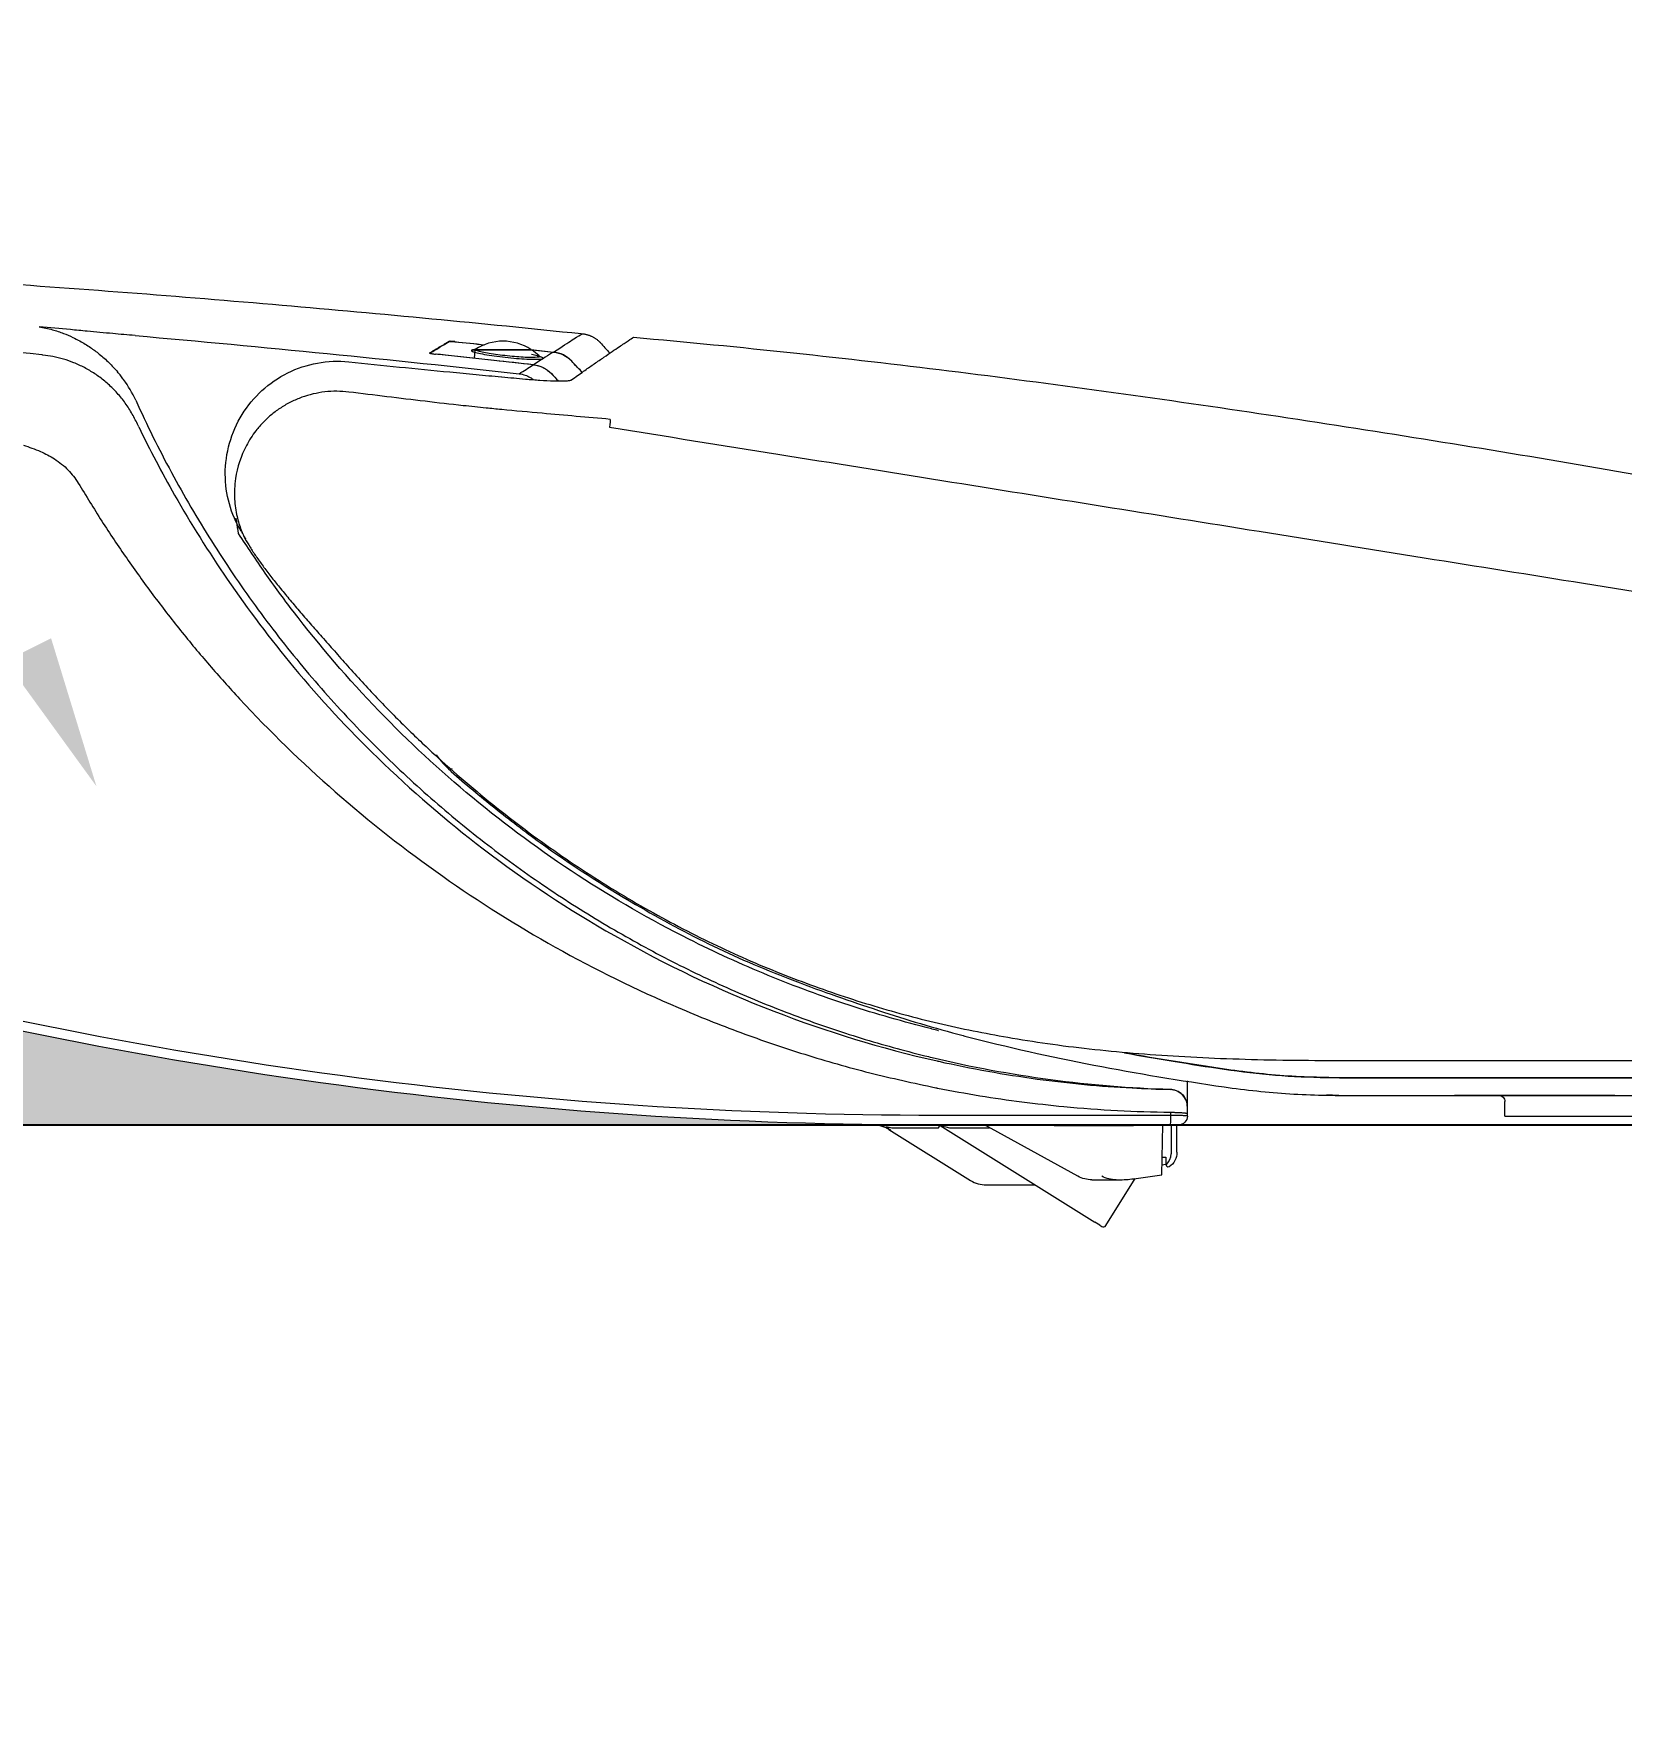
# Model space of a CAD drawing. Extents: x -2111 to 4214, y -25 to 2527.
# Drawn here: x -1679.7 to -1409.4, y 624.8 to 912.3 of the extents above; entities that cross this region are included whole.
import ezdxf

# ---------------------------------------------------------------- set-up
doc = ezdxf.new("R2010")
doc.units = 0
doc.header["$LTSCALE"] = 20
doc.header["$MEASUREMENT"] = 0
doc.linetypes.add('CENTER', pattern=[2, 1.25, -0.25, 0.25, -0.25])
doc.layers.get('0').update_dxf_attribs({"linetype": 'CONTINUOUS'})
doc.layers.get('DEFPOINTS').update_dxf_attribs({"linetype": 'CONTINUOUS'})
for name, color, linetype in [('1', 7, 'CONTINUOUS'), ('3', 3, 'CONTINUOUS'), ('CENTER', 2, 'CENTER')]:
    doc.layers.add(name, color=color, linetype=linetype)
doc.styles.get("Standard").update_dxf_attribs({"font": 'NanumGothic.ttf'})
doc.dimstyles.get("Standard").update_dxf_attribs({"dimtxt": 2.7, "dimasz": 2.5, "dimexe": 1.5, "dimexo": 1.5, "dimgap": 1.5, "dimtad": 1, "dimdec": 0, "dimlfac": 10, "dimzin": 0, "dimdsep": 46, "dimtxsty": 'Standard', "dimcen": 0, "dimclrt": 2, "dimadec": 0, "dimazin": 0, "dimtfac": 1, "dimtdec": 0, "dimtmove": 0, "dimatfit": 3, "dimfxl": 0, "dimtolj": 1, "dimtzin": 0, "dimarcsym": 0})

# ---------------------------------------------------------------- blocks, each defined once
blk = doc.blocks.new('*D64')
at = {"color": 3, "lineweight": -2, "ltscale": 10}
for p, q in [((-1823.43, 783.22), (-1823.43, 217.18)), ((-1538.43, 371.5), (-1538.43, 217.18)), ((-1797.43, 223.68), (-1564.43, 223.68))]:
    blk.add_line(p, q, dxfattribs=at)
at = {"color": 3, "ltscale": 10}
for points in [[(-1797.43, 228.02), (-1797.43, 219.35), (-1823.43, 223.68)], [(-1564.43, 228.02), (-1564.43, 219.35), (-1538.43, 223.68)]]:
    blk.add_solid(points, dxfattribs=at)
at = {"layer": 'DEFPOINTS', "color": 0, "ltscale": 10}
for p in [(-1823.43, 785.17), (-1538.43, 373.45), (-1538.43, 223.68)]:
    blk.add_point(p, dxfattribs=at)
at = {"color": 2, "ltscale": 10, "insert": (-1680.93, 250.84), "char_height": 26, "attachment_point": 5}
blk.add_mtext('\\A1;285', dxfattribs=at)
blk = doc.blocks.new('*D68')
at = {"color": 3, "lineweight": -2}
for p, q in [((-1075.3, 737.34), (-1075.3, 66.23)), ((-1843.43, 342.71), (-1843.43, 66.23)), ((-1101.3, 72.73), (-1817.43, 72.73))]:
    blk.add_line(p, q, dxfattribs=at)
at = {"color": 3}
for points in [[(-1817.43, 77.07), (-1817.43, 68.4), (-1843.43, 72.73)], [(-1101.3, 77.07), (-1101.3, 68.4), (-1075.3, 72.73)]]:
    blk.add_solid(points, dxfattribs=at)
at = {"layer": 'DEFPOINTS', "color": 0}
for p in [(-1075.3, 739.29), (-1843.43, 344.66), (-1843.43, 72.73)]:
    blk.add_point(p, dxfattribs=at)
at = {"color": 2, "insert": (-1459.37, 99.89), "char_height": 26, "attachment_point": 5}
blk.add_mtext('\\A1;767', dxfattribs=at)

msp = doc.modelspace()

# ---------------------------------------------------------------- hatches: boundary and pattern name
h = msp.add_hatch(color=9)
h.dxf.hatch_style = 1
edge = h.paths.add_edge_path()
edge.add_spline(control_points=[(-1727.81, 753.7), (-1731.56, 754.72), (-1735.27, 755.77), (-1742.61, 757.89), (-1746.26, 758.98), (-1753.28, 761.12), (-1756.67, 762.19), (-1763.26, 764.3), (-1766.46, 765.35), (-1772.48, 767.36), (-1775.3, 768.33), (-1780.57, 770.16), (-1783.04, 771.04), (-1789.76, 773.46), (-1793.28, 774.77), (-1795.82, 775.72)], knot_values=[0, 0, 0, 0, 0.125, 0.125, 0.25, 0.25, 0.375, 0.375, 0.5, 0.5, 0.625, 0.625, 0.75, 0.75, 1, 1, 1, 1], degree=3, periodic=0)
edge.add_spline(control_points=[(-1795.81, 775.72), (-1804.33, 778.92), (-1810.94, 781.57), (-1817.62, 784.3), (-1819.32, 785), (-1821.31, 785.83), (-1821.85, 786.06), (-1822.06, 786.14)], knot_values=[0.057848, 0.057848, 0.057848, 0.057848, 0.557848, 0.557848, 0.807848, 0.807848, 1, 1, 1, 1], degree=3, periodic=0)
edge.add_spline(control_points=[(-1822.06, 786.14), (-1822.27, 786.23), (-1822.54, 786.24), (-1822.85, 786.13), (-1822.93, 786.09), (-1823.1, 785.97), (-1823.18, 785.89), (-1823.31, 785.71), (-1823.36, 785.61), (-1823.42, 785.39), (-1823.44, 785.28), (-1823.43, 785.17)], knot_values=[0, 0, 0, 0, 0.353105, 0.353105, 0.489943, 0.489943, 0.658124, 0.658124, 0.826306, 0.826306, 0.994487, 0.994487, 0.994487, 0.994487], degree=3, periodic=0)
edge.add_spline(control_points=[(-1823.43, 785.17), (-1823.11, 778.97)], knot_values=[0, 0, 1, 1], degree=1, periodic=0)
edge.add_spline(control_points=[(-1823.11, 778.97), (-1823.1, 778.85), (-1823.07, 778.74), (-1822.99, 778.53), (-1822.93, 778.44), (-1822.85, 778.35), (-1822.85, 778.35), (-1822.85, 778.35)], knot_values=[0, 0, 0, 0, 0.492202, 0.492202, 0.984404, 0.984404, 1, 1, 1, 1], degree=3, periodic=0)
edge.add_spline(control_points=[(-1822.96, 778.96), (-1822.89, 778.86), (-1822.75, 777.78), (-1822.42, 774.15), (-1822.23, 771.53), (-1821.96, 766.28), (-1821.87, 763.67), (-1821.83, 760.09), (-1821.86, 759.07), (-1821.91, 758.97)], knot_values=[0, 0, 0, 0, 0.244994, 0.244994, 0.502645, 0.502645, 0.760296, 0.760296, 1, 1, 1, 1], degree=3, periodic=0)
edge.add_spline(control_points=[(-1822.06, 758.97), (-1822.06, 759.06), (-1822.05, 759.15), (-1822.01, 759.35), (-1821.97, 759.45), (-1821.9, 759.57), (-1821.89, 759.58), (-1821.87, 759.6)], knot_values=[0, 0, 0, 0, 0.408788, 0.408788, 0.914361, 0.914361, 1, 1, 1, 1], degree=3, periodic=0)
edge.add_spline(control_points=[(-1822.96, 778.96), (-1822.89, 778.86), (-1822.75, 777.78), (-1822.42, 774.15), (-1822.23, 771.53), (-1821.96, 766.28), (-1821.87, 763.67), (-1821.83, 760.09), (-1821.86, 759.07), (-1821.91, 758.97)], knot_values=[0, 0, 0, 0, 0.244994, 0.244994, 0.502645, 0.502645, 0.760296, 0.760296, 1, 1, 1, 1], degree=3, periodic=0)
edge.add_line((-1821.91, 758.97), (-1822.05, 758.91))
edge.add_line((-1822.05, 758.91), (-1822.01, 758.02))
edge.add_spline(control_points=[(-1822.01, 758.02), (-1820.36, 726.62)], knot_values=[0, 0, 1, 1], degree=1, periodic=0)
edge.add_spline(control_points=[(-1820.36, 726.62), (-1820.36, 726.62), (-1819.5, 726.62), (-1817.5, 726.62), (-1817.21, 726.62), (-1816.89, 726.62)], knot_values=[0, 0, 0, 0, 0.125, 0.125, 0.144496, 0.144496, 0.144496, 0.144496], degree=3, periodic=0)
edge.add_spline(control_points=[(-1816.89, 726.62), (-1815.21, 726.62), (-1812.92, 726.62), (-1806.66, 726.62), (-1802.43, 726.62), (-1796.22, 726.62), (-1794.99, 726.62), (-1792.09, 726.62), (-1790.31, 726.62), (-1786.14, 726.62), (-1783.78, 726.62), (-1778.52, 726.62), (-1775.61, 726.62), (-1769.4, 726.62), (-1766.08, 726.62), (-1759.01, 726.62), (-1755.26, 726.62), (-1747.61, 726.62), (-1743.68, 726.62), (-1735.57, 726.62), (-1731.44, 726.62), (-1723.24, 726.62), (-1719.14, 726.62), (-1710.95, 726.62), (-1706.85, 726.62), (-1694.55, 726.62), (-1686.35, 726.62), (-1669.95, 726.62), (-1661.75, 726.62), (-1645.35, 726.62), (-1637.16, 726.62), (-1612.56, 726.62), (-1596.17, 726.62), (-1579.77, 726.62)], knot_values=[0.144496, 0.144496, 0.144496, 0.144496, 0.25, 0.25, 0.375, 0.375, 0.40625, 0.40625, 0.4375, 0.4375, 0.46875, 0.46875, 0.5, 0.5, 0.53125, 0.53125, 0.5625, 0.5625, 0.59375, 0.59375, 0.625, 0.625, 0.65625, 0.65625, 0.6875, 0.6875, 0.75, 0.75, 0.8125, 0.8125, 0.875, 0.875, 1, 1, 1, 1], degree=3, periodic=0)
edge.add_spline(control_points=[(-1579.77, 726.62), (-1579.72, 726.62), (-1579.66, 726.62), (-1579.56, 726.62), (-1579.51, 726.62), (-1579.42, 726.62), (-1579.38, 726.62), (-1579.33, 726.62), (-1579.31, 726.62), (-1579.29, 726.62), (-1579.29, 726.62), (-1579.29, 726.62)], knot_values=[0, 0, 0, 0, 0.218699, 0.218699, 0.437389, 0.437389, 0.656221, 0.656221, 0.875345, 0.875345, 1, 1, 1, 1], degree=3, periodic=0)
edge.add_spline(control_points=[(-1579.29, 726.62), (-1576.49, 726.62), (-1573.69, 726.62), (-1570.89, 726.62)], knot_values=[0, 0, 0, 0, 0.29694, 0.29694, 0.29694, 0.29694], degree=3, periodic=0)
edge.add_line((-1570.89, 726.62), (-1570.89, 727.94))
edge.add_spline(control_points=[(-1570.89, 727.94), (-1589.93, 729.06), (-1608.87, 730.89), (-1661.38, 737.94), (-1694.75, 744.68), (-1727.81, 753.7)], knot_values=[0, 0, 0, 0, 0.279955, 0.279955, 0.779955, 0.779955, 0.779955, 0.779955], degree=3, periodic=0)
h = msp.add_hatch(color=9)
h.dxf.hatch_style = 1
edge = h.paths.add_edge_path()
edge.add_spline(control_points=[(-1525.84, 726.62), (-1540.91, 726.62), (-1555.93, 727.06), (-1570.89, 727.94)], knot_values=[0.779955, 0.779955, 0.779955, 0.779955, 1, 1, 1, 1], degree=3, periodic=0)
edge.add_line((-1570.89, 727.94), (-1570.89, 726.62))
edge.add_spline(control_points=[(-1570.89, 726.62), (-1564.27, 726.62), (-1557.65, 726.62), (-1551.03, 726.62)], knot_values=[0.29694, 0.29694, 0.29694, 0.29694, 1, 1, 1, 1], degree=3, periodic=0)
edge.add_line((-1551.03, 726.62), (-1525.84, 726.62))

# ---------------------------------------------------------------- linework, layer by layer
at = {"color": 7}
msp.add_line((-1816.89, 726.62), (-1085.89, 726.62), dxfattribs=at)
at = {"layer": '1', "color": 7, "linetype": 'Continuous', "lineweight": 18}
for p, q in [((-1604.62, 857.09), (-1604.53, 858.61)), ((-1604.53, 858.61), (-1595.03, 858.61)), ((-1604.51, 858.54), (-1594.93, 858.54)), ((-1595.03, 858.61), (-1595.03, 858.54)), ((-1595.94, 853.57), (-1595.94, 853.57)), ((-1429.25, 728.12), (-1429.25, 730.62)), ((-1417.25, 731.62), (-1424, 731.62)), ((-1410.5, 731.62), (-1417.25, 731.62)), ((-1429.25, 728.12), (-1405.66, 728.12)), ((-1525.82, 726.62), (-1551.03, 726.62)), ((-1534.11, 725.86), (-1520.18, 717.15)), ((-1525.39, 726.54), (-1499.04, 710.08)), ((-1501.92, 717.89), (-1517.84, 726.62)), ((-1505.98, 726.52), (-1505.98, 726.62)), ((-1505.98, 726.52), (-1505.78, 726.52)), ((-1505.78, 726.52), (-1502.91, 726.52)), ((-1502.91, 726.52), (-1502.37, 726.52)), ((-1502.37, 726.52), (-1500.75, 726.52)), ((-1500.75, 726.52), (-1500.48, 726.52)), ((-1500.48, 726.52), (-1500.48, 726.62)), ((-1500.48, 726.52), (-1500.28, 726.52)), ((-1500.28, 726.52), (-1494.67, 726.52)), ((-1494.67, 726.52), (-1494.48, 726.52)), ((-1494.48, 726.52), (-1494.25, 726.52)), ((-1494.25, 726.52), (-1492.65, 726.52)), ((-1492.65, 726.52), (-1492.48, 726.52)), ((-1492.48, 726.52), (-1492.48, 726.62)), ((-1487.63, 718.13), (-1487.48, 726.62)), ((-1486.06, 726.62), (-1486.06, 721.68)), ((-1485.06, 721.96), (-1485.06, 726.62)), ((-1487.71, 719.82), (-1486.96, 719.93)), ((-1487.6, 719.84), (-1486.96, 719.93)), ((-1487.58, 721.12), (-1486.96, 721.12)), ((-1487.58, 721.12), (-1486.96, 721.12)), ((-1486.96, 721.12), (-1486.96, 719.93)), ((-1486.96, 721.12), (-1486.96, 719.93)), ((-1517.53, 716.4), (-1509.3, 716.4)), ((-1501.92, 717.89), (-1501.92, 717.89)), ((-1499.53, 717.28), (-1495.43, 717.28)), ((-1497.17, 709.49), (-1492.17, 717.49)), ((-1495.43, 717.28), (-1495.03, 717.28)), ((-1492.4, 717.46), (-1487.63, 718.13)), ((-1487.63, 718.13), (-1487.63, 718.13)), ((-1498.2, 709.55), (-1499.04, 710.08)), ((-1498.2, 709.55), (-1497.85, 709.33))]:
    msp.add_line(p, q, dxfattribs=at)
at = {"layer": '1', "color": 7, "linetype": 'Continuous', "lineweight": 13}
for p, q in [((-1533.61, 726.13), (-1525.66, 726.13)), ((-1523.8, 726.13), (-1516.94, 726.13)), ((-1501.92, 717.89), (-1517.84, 726.62)), ((-1505.78, 726.52), (-1505.78, 726.62)), ((-1502.91, 726.52), (-1502.91, 726.62)), ((-1502.37, 726.52), (-1502.37, 726.62)), ((-1500.75, 726.52), (-1500.75, 726.62)), ((-1500.28, 726.62), (-1500.28, 726.52)), ((-1494.67, 726.62), (-1494.67, 726.52)), ((-1494.48, 726.62), (-1494.48, 726.52)), ((-1494.25, 726.52), (-1494.25, 726.62)), ((-1492.65, 726.52), (-1492.65, 726.62))]:
    msp.add_line(p, q, dxfattribs=at)
at = {"layer": '1', "color": 7, "linetype": 'Continuous', "lineweight": 18}
for centre, radius, start, end in [((-1599.78, 851.25), 8.76, 57.1556, 122.8444), ((-1599.78, 851.25), 8.76, 45.5626, 56.3411), ((-1525.66, 726.12), 0.5, 58, 90), ((-1488.56, 721.68), 2.5, 315.5847, 0), ((-1517.53, 721.4), 5, 238, 270), ((-1495.03, 736.18), 18.9, 270, 278), ((-1497.59, 709.76), 0.5, 238, 328)]:
    msp.add_arc(centre, radius, start, end, dxfattribs=at)
at = {"layer": '1', "color": 7, "linetype": 'Continuous', "lineweight": 18, "extrusion": (-1.12482e-32, 6.12323e-17, -1)}
for centre, radius, start, end in [((1488.06, 721.96), 3, 180, 236.251), ((1486.56, 719.72), 0.3, 236.251, 44.4153), ((1509.3, 715.9), 0.5, 90, 122)]:
    msp.add_arc(centre, radius, start, end, dxfattribs=at)
at = {"layer": '1', "color": 7, "linetype": 'Continuous', "lineweight": 13, "extrusion": (0, 0, -1)}
for centre, major_axis, ratio, start_param, end_param in [((-1605.06, 859.45), (-0.833, 0.553), 0.995374, 3.676541, 4.234039), ((-1581.69, 845.23), (0.14, 1.49), 0.026317, 0.146715, 1.481149), ((-1525.66, 726.12), (0.265, 0.424), 0.009249, 4.72719, 6.283185), ((-1523.77, 726.12), (-1.62, 0.42), 0.000823, 6.280552, 7.836548)]:
    msp.add_ellipse(centre, major_axis=major_axis, ratio=ratio, start_param=start_param, end_param=end_param, dxfattribs=at)
at = {"layer": '1', "color": 7, "linetype": 'Continuous', "lineweight": 18, "extrusion": (0, 0, -1)}
for centre, major_axis, ratio, start_param, end_param in [((-1430.25, 730.62), (0, 1), 1, 0.001302, 1.599511), ((-1499.54, 722.28), (-0.84, 4.93), 0.995851, 3.309093, 3.809452), ((-1495.42, 722.28), (0.84, 4.93), 0.995832, 2.97432, 3.474679)]:
    msp.add_ellipse(centre, major_axis=major_axis, ratio=ratio, start_param=start_param, end_param=end_param, dxfattribs=at)
at = {"layer": '1', "color": 7, "linetype": 'Continuous', "lineweight": 18}
for points, knots in [([(-1794.39, 875.35), (-1777.2, 874.82), (-1742.42, 873.43), (-1690.07, 870.37), (-1637.94, 866.36), (-1603.44, 863.07), (-1586.5, 861.3)], [0, 0, 0, 0, 0.247504, 0.501096, 0.754822, 1, 1, 1, 1]), ([(-1662.41, 860.97), (-1663.68, 861.08), (-1666.39, 861.32), (-1670.07, 861.66), (-1674.24, 862.06), (-1676.96, 862.31), (-1678.72, 862.48)], [0, 0, 0, 0, 0.233744, 0.499983, 0.675741, 1, 1, 1, 1]), ([(-1678.72, 862.48), (-1677.98, 862.33), (-1676.59, 862.05), (-1674.69, 861.4), (-1673.13, 860.74), (-1671.62, 859.96), (-1670.1, 859.03), (-1668.44, 857.8), (-1666.88, 856.44), (-1665.89, 855.33), (-1665.41, 854.81)], [0, 0, 0, 0, 0.160312, 0.297774, 0.411222, 0.499928, 0.634149, 0.750006, 0.880954, 1, 1, 1, 1]), ([(-1612.28, 858.02), (-1612.17, 858.08), (-1611.98, 858.19), (-1611.71, 858.35), (-1611.4, 858.54), (-1611.09, 858.72), (-1610.79, 858.9), (-1610.5, 859.08), (-1610.21, 859.25), (-1609.93, 859.41), (-1609.65, 859.58), (-1609.39, 859.73), (-1609.15, 859.88), (-1609.04, 859.95), (-1609, 859.97)], [0, 0, 0, 0, 0.090921, 0.157453, 0.224045, 0.35717, 0.423716, 0.490294, 0.623505, 0.690095, 0.756716, 0.889927, 0.956463, 1, 1, 1, 1]), ([(-1612.16, 858.02), (-1611.56, 858.38), (-1610.99, 858.71), (-1609.96, 859.33), (-1609.49, 859.61), (-1609, 859.9), (-1608.96, 859.93), (-1608.91, 859.95)], [0, 0, 0, 0, 0.496224, 0.496224, 0.951011, 0.951011, 1, 1, 1, 1]), ([(-1608.01, 859.94), (-1608.12, 859.95), (-1608.23, 859.96), (-1608.44, 859.97), (-1608.54, 859.98), (-1608.72, 859.99), (-1608.79, 859.99), (-1608.91, 859.99), (-1608.96, 859.98), (-1608.99, 859.98), (-1609, 859.97), (-1609, 859.97)], [0, 0, 0, 0, 0.230509, 0.230509, 0.461106, 0.461106, 0.690459, 0.690459, 0.918817, 0.918817, 1, 1, 1, 1]), ([(-1608.91, 859.95), (-1608.9, 859.96), (-1608.87, 859.97), (-1608.77, 859.97), (-1608.71, 859.97), (-1608.55, 859.97), (-1608.46, 859.96), (-1608.26, 859.95), (-1608.15, 859.94), (-1608, 859.93), (-1607.96, 859.92), (-1607.92, 859.92)], [0, 0, 0, 0, 0.228759, 0.228759, 0.457557, 0.457557, 0.685877, 0.685877, 0.914683, 0.914683, 1, 1, 1, 1]), ([(-1584.4, 856.06), (-1584.35, 856.09), (-1583.72, 856.53), (-1582.59, 857.3), (-1581.18, 858.27), (-1579.71, 859.26), (-1578.42, 860.13), (-1577.79, 860.56), (-1577.59, 860.68)], [0, 0, 0, 0, 0.0135968, 0.1678855, 0.3209169, 0.4726916, 0.7307139, 0.9711991, 0.9711991, 0.9711991, 0.9711991]), ([(-1577.59, 860.68), (-1568.5, 859.88), (-1541.74, 857.28), (-1497.43, 851.73), (-1444.71, 843.81), (-1392.1, 834.88), (-1327.88, 822.99), (-1252.22, 807.42), (-1166.47, 787.88), (-1109.84, 774.34), (-1081.6, 767.43)], [0.0001769, 0.0001769, 0.0001769, 0.0001769, 0.0544635, 0.1599748, 0.2656167, 0.3713739, 0.4772296, 0.6538318, 0.8305959, 1, 1, 1, 1]), ([(-1662.25, 846.39), (-1662.59, 847.04), (-1663.26, 848.34), (-1664.54, 850.14), (-1665.97, 851.78), (-1667.55, 853.24), (-1669.24, 854.49), (-1671, 855.53), (-1672.79, 856.36), (-1674.59, 856.98), (-1676.36, 857.43), (-1677.54, 857.58), (-1678.11, 857.66)], [0, 0, 0, 0, 0.108598, 0.216932, 0.324298, 0.430014, 0.53345, 0.634046, 0.731327, 0.824917, 0.914536, 1, 1, 1, 1]), ([(-1612.29, 858.01), (-1612.29, 858), (-1612.28, 858), (-1612.25, 857.98), (-1612.2, 857.96), (-1612.09, 857.93), (-1612.01, 857.91), (-1611.84, 857.88), (-1611.74, 857.87), (-1611.52, 857.83), (-1611.41, 857.82), (-1611.29, 857.81)], [0, 0, 0, 0, 0.128245, 0.128245, 0.34264, 0.34264, 0.558545, 0.558545, 0.775736, 0.775736, 1, 1, 1, 1]), ([(-1594.61, 856), (-1596.84, 856.24), (-1599.06, 856.49), (-1604.05, 857.03), (-1606.81, 857.33), (-1610.14, 857.69), (-1610.71, 857.75), (-1611.29, 857.81)], [0, 0, 0, 0, 0.400307, 0.400307, 0.896655, 0.896655, 1, 1, 1, 1]), ([(-1593.64, 857.49), (-1593.63, 857.48), (-1593.58, 857.42), (-1593.51, 857.38), (-1593.48, 857.36), (-1593.47, 857.35), (-1593.47, 857.35)], [0, 0, 0, 0, 0.057417, 0.446369, 0.906962, 1, 1, 1, 1]), ([(-1591.19, 858.16), (-1590.89, 858.13), (-1590.6, 858.07), (-1590.01, 857.9), (-1589.72, 857.78), (-1589.04, 857.44), (-1588.67, 857.18), (-1588.25, 856.79), (-1588.16, 856.7), (-1588.08, 856.62)], [0, 0, 0, 0, 0.251365, 0.251365, 0.518076, 0.518076, 0.896171, 0.896171, 1, 1, 1, 1]), ([(-1644.33, 827.6), (-1646.12, 830.57), (-1647.05, 833.97), (-1647.07, 840.93), (-1646.05, 844.52), (-1642.33, 850.54), (-1639.63, 853.02), (-1633.21, 856.21), (-1629.61, 856.87), (-1626.04, 856.5)], [0, 0, 0, 0, 0.242755, 0.242755, 0.49517, 0.49517, 0.747585, 0.747585, 1, 1, 1, 1]), ([(-1608.81, 854.77), (-1607.33, 854.63), (-1605.85, 854.48), (-1602.93, 854.21), (-1601.48, 854.08), (-1600.04, 853.94)], [0, 0, 0, 0, 0.506761, 0.506761, 1, 1, 1, 1]), ([(-1594.61, 856), (-1594.46, 855.98), (-1594.31, 855.96), (-1593.74, 855.84), (-1593.33, 855.7), (-1592.68, 855.38), (-1592.42, 855.22), (-1591.96, 854.88), (-1591.75, 854.7), (-1591.56, 854.5)], [0, 0, 0, 0, 0.132863, 0.132863, 0.503984, 0.503984, 0.761539, 0.761539, 1, 1, 1, 1]), ([(-1595.94, 853.57), (-1595.52, 853.54), (-1594.7, 853.46), (-1593.07, 853.35), (-1591.49, 853.27), (-1590.08, 853.24), (-1589.16, 853.26), (-1588.58, 853.31), (-1588.26, 853.37), (-1588.18, 853.41), (-1588.14, 853.43)], [0, 0, 0, 0, 0.128324, 0.250686, 0.499648, 0.625886, 0.751733, 0.875513, 0.938341, 1, 1, 1, 1]), ([(-1662.31, 849.96), (-1661.35, 847.88), (-1659.42, 843.74), (-1656.27, 837.68), (-1652.95, 831.77), (-1649.45, 826.01), (-1645.8, 820.41), (-1641.98, 814.97), (-1638.01, 809.7), (-1633.9, 804.59), (-1629.65, 799.66), (-1625.28, 794.9), (-1620.79, 790.32), (-1616.19, 785.92), (-1611.49, 781.7), (-1606.69, 777.66), (-1601.8, 773.8), (-1596.82, 770.12), (-1591.78, 766.63), (-1586.67, 763.31), (-1581.5, 760.17), (-1576.28, 757.21), (-1571.01, 754.42), (-1565.71, 751.81), (-1560.37, 749.38), (-1555, 747.12), (-1549.62, 745.03), (-1544.22, 743.11), (-1538.82, 741.37), (-1533.41, 739.78), (-1529.78, 738.85), (-1527.97, 738.39)], [0, 0, 0, 0, 0.038027, 0.075806, 0.113335, 0.150612, 0.187635, 0.224403, 0.260916, 0.297174, 0.333176, 0.368923, 0.404413, 0.439648, 0.474628, 0.509354, 0.543826, 0.578048, 0.612018, 0.645737, 0.679205, 0.712421, 0.745385, 0.778097, 0.810556, 0.842761, 0.874714, 0.906413, 0.93786, 0.969055, 1, 1, 1, 1]), ([(-1681.43, 842.32), (-1680.45, 841.99), (-1678.61, 841.36), (-1676.02, 839.98), (-1673.73, 838.23), (-1672.62, 836.64), (-1672.08, 835.87)], [0, 0, 0, 0, 0.267077, 0.500135, 0.75792, 1, 1, 1, 1]), ([(-1672.08, 835.87), (-1670.76, 833.7), (-1668.12, 829.36), (-1663.87, 823.03), (-1659.4, 816.82), (-1654.71, 810.76), (-1649.79, 804.85), (-1641.32, 795.38), (-1628.46, 782.89), (-1610.44, 768.73), (-1590.88, 756.42), (-1573.66, 747.96), (-1559.33, 742.24), (-1548.45, 738.55), (-1537.38, 735.38), (-1529.87, 733.75), (-1526.11, 732.94)], [0, 0, 0, 0, 0.041442, 0.082952, 0.124551, 0.166257, 0.208086, 0.250052, 0.373552, 0.500011, 0.62316, 0.749967, 0.812308, 0.874724, 0.937269, 1, 1, 1, 1]), ([(-1644.34, 827.83), (-1644.14, 827.36), (-1643.71, 826.37), (-1642.83, 824.91), (-1641.8, 823.35), (-1640.61, 821.69), (-1639.28, 819.94), (-1637.8, 818.09), (-1636.19, 816.14), (-1634.45, 814.08), (-1632.57, 811.91), (-1630.57, 809.64), (-1628.45, 807.25), (-1627, 805.61), (-1626.26, 804.77)], [0, 0, 0, 0, 0.052298, 0.110272, 0.173872, 0.243131, 0.318024, 0.398546, 0.484703, 0.576491, 0.673912, 0.776973, 0.885671, 1, 1, 1, 1]), ([(-1626.26, 804.77), (-1624.6, 802.94), (-1621.31, 799.31), (-1616.17, 794.11), (-1610.94, 789.16), (-1605.6, 784.47), (-1600.17, 780.02), (-1594.67, 775.83), (-1589.1, 771.88), (-1583.47, 768.18), (-1577.79, 764.72), (-1572.07, 761.51), (-1566.31, 758.52), (-1560.53, 755.78), (-1554.73, 753.25), (-1550.82, 751.74), (-1548.88, 751)], [0, 0, 0, 0, 0.077862, 0.15465, 0.230384, 0.305082, 0.378766, 0.451456, 0.523175, 0.593945, 0.66379, 0.732733, 0.800801, 0.868017, 0.934409, 1, 1, 1, 1]), ([(-1608.51, 787.26), (-1608.55, 787.21), (-1608.59, 787.16), (-1608.67, 787.06), (-1608.7, 787.01), (-1608.74, 786.95), (-1608.74, 786.93), (-1608.74, 786.92)], [0, 0, 0, 0, 0.276472, 0.276472, 0.638236, 0.638236, 1, 1, 1, 1]), ([(-1608.74, 786.92), (-1608.74, 786.92), (-1608.74, 786.92), (-1608.69, 786.88), (-1608.64, 786.83), (-1608.59, 786.79)], [0, 0, 0, 0, 0.000309, 0.000309, 1, 1, 1, 1]), ([(-1608.59, 786.79), (-1606.19, 784.63), (-1603.69, 782.59), (-1598.65, 778.55), (-1596.09, 776.59), (-1588.24, 770.9), (-1582.8, 767.39), (-1577.22, 764.14)], [0, 0, 0, 0, 0.25, 0.25, 0.5, 0.5, 1, 1, 1, 1]), ([(-1608.59, 786.79), (-1606.19, 784.63), (-1603.69, 782.59), (-1598.65, 778.55), (-1596.09, 776.59), (-1588.24, 770.9), (-1582.8, 767.39), (-1577.22, 764.14)], [0, 0, 0, 0, 0.25, 0.25, 0.5, 0.5, 1, 1, 1, 1]), ([(-1577.22, 764.14), (-1572.87, 761.61), (-1568.46, 759.22), (-1559.44, 754.86), (-1554.8, 752.93), (-1545.41, 749.33), (-1540.66, 747.68), (-1531.12, 744.54), (-1526.3, 743.09), (-1521.43, 741.81)], [0, 0, 0, 0, 0.25, 0.25, 0.5, 0.5, 0.75, 0.75, 1, 1, 1, 1]), ([(-1577.22, 764.14), (-1572.87, 761.61), (-1568.46, 759.22), (-1559.44, 754.86), (-1554.8, 752.93), (-1545.41, 749.33), (-1540.66, 747.68), (-1531.12, 744.54), (-1526.3, 743.09), (-1521.43, 741.81)], [0, 0, 0, 0, 0.25, 0.25, 0.5, 0.5, 0.75, 0.75, 1, 1, 1, 1]), ([(-1727.81, 753.7), (-1694.75, 744.68), (-1661.38, 737.94), (-1594.06, 728.91), (-1560.1, 726.62), (-1525.84, 726.62)], [0, 0, 0, 0, 0.5, 0.5, 1, 1, 1, 1]), ([(-1548.88, 751), (-1546.98, 750.3), (-1543.17, 748.91), (-1537.37, 747.06), (-1531.54, 745.38), (-1525.67, 743.89), (-1519.78, 742.6), (-1515.84, 741.89), (-1513.87, 741.53)], [0, 0, 0, 0, 0.167507, 0.334859, 0.502218, 0.669037, 0.834916, 1, 1, 1, 1]), ([(-1521.19, 741.75), (-1506.65, 737.97), (-1491.89, 735.23), (-1473.33, 732.56), (-1469.61, 732.15), (-1462.12, 731.69), (-1458.35, 731.63), (-1447.09, 731.61), (-1439.58, 731.62), (-1432.07, 731.62)], [0, 0, 0, 0, 0.5, 0.5, 0.625, 0.625, 0.75, 0.75, 1, 1, 1, 1]), ([(-1521.19, 741.75), (-1506.65, 737.97), (-1491.89, 735.23), (-1473.33, 732.56), (-1469.61, 732.15), (-1462.12, 731.69), (-1458.35, 731.63), (-1447.09, 731.61), (-1439.58, 731.62), (-1432.07, 731.62)], [0, 0, 0, 0, 0.5, 0.5, 0.625, 0.625, 0.75, 0.75, 1, 1, 1, 1]), ([(-1513.87, 741.53), (-1511.62, 741.16), (-1507, 740.41), (-1499.88, 739.53), (-1492.42, 738.81), (-1484.63, 738.26), (-1476.5, 737.88), (-1468.05, 737.65), (-1459.28, 737.58), (-1450.2, 737.6), (-1435.92, 737.59), (-1416.54, 737.6), (-1392.17, 737.6), (-1375.92, 737.6), (-1367.8, 737.6)], [0, 0, 0, 0, 0.046811, 0.095785, 0.146948, 0.200319, 0.255899, 0.313678, 0.373623, 0.435699, 0.499915, 0.666576, 0.83327, 1, 1, 1, 1]), ([(-1432.02, 734.62), (-1439.45, 734.62), (-1446.89, 734.61), (-1458.05, 734.63), (-1461.77, 734.68), (-1469.2, 735.12), (-1472.9, 735.53), (-1482.42, 736.9), (-1488.25, 737.83), (-1494.04, 738.89)], [0, 0, 0, 0, 0.358293, 0.358293, 0.537439, 0.537439, 0.716585, 0.716585, 1, 1, 1, 1]), ([(-1432.02, 734.62), (-1439.45, 734.62), (-1446.89, 734.61), (-1458.05, 734.63), (-1461.77, 734.68), (-1469.2, 735.12), (-1472.9, 735.53), (-1482.42, 736.9), (-1488.25, 737.83), (-1494.04, 738.89)], [0, 0, 0, 0, 0.358293, 0.358293, 0.537439, 0.537439, 0.716585, 0.716585, 1, 1, 1, 1]), ([(-1493.96, 738.88), (-1491.2, 738.37), (-1488.45, 737.9), (-1479.89, 736.51), (-1474.1, 735.58), (-1462.49, 734.62), (-1456.67, 734.62), (-1427.6, 734.61), (-1404.35, 734.62), (-1357.88, 734.62), (-1334.66, 734.62), (-1288.23, 734.62), (-1265.02, 734.62), (-1230.23, 734.62), (-1218.64, 734.62), (-1195.47, 734.62), (-1183.88, 734.62), (-1169.4, 734.62), (-1166.51, 734.62), (-1160.72, 734.62), (-1157.83, 734.62), (-1154.44, 734.62), (-1153.9, 734.62), (-1153.36, 734.62)], [0, 0, 0, 0, 0.024322, 0.024322, 0.07542, 0.07542, 0.126517, 0.126517, 0.330906, 0.330906, 0.535295, 0.535295, 0.739684, 0.739684, 0.841879, 0.841879, 0.944073, 0.944073, 0.969622, 0.969622, 0.995171, 0.995171, 1, 1, 1, 1]), ([(-1483.28, 730.19), (-1483.28, 730.21), (-1483.28, 730.6), (-1483.28, 731.69), (-1483.28, 733.29), (-1483.28, 734.11)], [0, 0, 0, 0, 0.026724, 0.536929, 1, 1, 1, 1]), ([(-1483.28, 732.67), (-1483.28, 732.82), (-1483.28, 732.97), (-1483.28, 733.33), (-1483.28, 733.54), (-1483.28, 733.84), (-1483.28, 733.94), (-1483.28, 734.03)], [0, 0, 0, 0, 0.1403138, 0.1403138, 0.3553708, 0.3553708, 0.4749173, 0.4749173, 0.4749173, 0.4749173]), ([(-1286.68, 734.62), (-1288.69, 734.62), (-1290.71, 734.62), (-1300.78, 734.62), (-1308.83, 734.62), (-1324.95, 734.62), (-1333.01, 734.62), (-1345.1, 734.62), (-1349.13, 734.62), (-1361.23, 734.62), (-1369.29, 734.62), (-1381.39, 734.62), (-1385.43, 734.62), (-1396.55, 734.62), (-1403.64, 734.62), (-1417.83, 734.62), (-1424.92, 734.62), (-1432.02, 734.62)], [0, 0, 0, 0, 0.041611, 0.041611, 0.208056, 0.208056, 0.374502, 0.374502, 0.457724, 0.457724, 0.62417, 0.62417, 0.707392, 0.707392, 0.853694, 0.853694, 1, 1, 1, 1]), ([(-1483.28, 729.66), (-1483.28, 730.36), (-1483.57, 731.18), (-1484.71, 732.34), (-1485.52, 732.65), (-1486.22, 732.66)], [0, 0, 0, 0, 0.5, 0.5, 1, 1, 1, 1]), ([(-1486.19, 732.69), (-1485.49, 732.66), (-1484.69, 732.36), (-1483.69, 731.33), (-1483.42, 730.74), (-1483.33, 730.18)], [0, 0, 0, 0, 0.564479, 0.564479, 1, 1, 1, 1]), ([(-1438.31, 731.62), (-1438.23, 731.62), (-1438.15, 731.62), (-1437.98, 731.62), (-1437.89, 731.62), (-1437.81, 731.62)], [0, 0, 0, 0, 0.48601, 0.48601, 1, 1, 1, 1]), ([(-1438.31, 731.62), (-1438.23, 731.62), (-1438.15, 731.62), (-1437.98, 731.62), (-1437.89, 731.62), (-1437.81, 731.62)], [0, 0, 0, 0, 0.48601, 0.48601, 1, 1, 1, 1]), ([(-1432.07, 731.62), (-1422.32, 731.62), (-1412.57, 731.62), (-1398.74, 731.62), (-1394.67, 731.62), (-1382.44, 731.62), (-1374.29, 731.62), (-1362.07, 731.62), (-1358, 731.62), (-1345.78, 731.62), (-1337.64, 731.62), (-1325.42, 731.62), (-1321.35, 731.62), (-1309.14, 731.62), (-1301, 731.62), (-1290.83, 731.62), (-1288.8, 731.62), (-1286.76, 731.62)], [0, 0, 0, 0, 0.201144, 0.201144, 0.285234, 0.285234, 0.453415, 0.453415, 0.537504, 0.537504, 0.705685, 0.705685, 0.789775, 0.789775, 0.957955, 0.957955, 1, 1, 1, 1]), ([(-1483.28, 729.68), (-1483.28, 729.69), (-1483.28, 729.71), (-1483.28, 729.84), (-1483.28, 729.92)], [0, 0, 0, 0, 0.511956, 1, 1, 1, 1]), ([(-1820.36, 726.62), (-1820.36, 726.62), (-1819.5, 726.62), (-1816.04, 726.62), (-1813.45, 726.62), (-1806.66, 726.62), (-1802.43, 726.62), (-1796.22, 726.62), (-1794.99, 726.62), (-1792.09, 726.62), (-1790.31, 726.62), (-1786.14, 726.62), (-1783.78, 726.62), (-1778.52, 726.62), (-1775.61, 726.62), (-1769.4, 726.62), (-1766.08, 726.62), (-1759.01, 726.62), (-1755.26, 726.62), (-1747.61, 726.62), (-1743.68, 726.62), (-1735.57, 726.62), (-1731.44, 726.62), (-1723.24, 726.62), (-1719.14, 726.62), (-1710.95, 726.62), (-1706.85, 726.62), (-1694.55, 726.62), (-1686.35, 726.62), (-1669.95, 726.62), (-1661.75, 726.62), (-1645.35, 726.62), (-1637.16, 726.62), (-1612.56, 726.62), (-1596.17, 726.62), (-1579.77, 726.62)], [0, 0, 0, 0, 0.125, 0.125, 0.25, 0.25, 0.375, 0.375, 0.40625, 0.40625, 0.4375, 0.4375, 0.46875, 0.46875, 0.5, 0.5, 0.53125, 0.53125, 0.5625, 0.5625, 0.59375, 0.59375, 0.625, 0.625, 0.65625, 0.65625, 0.6875, 0.6875, 0.75, 0.75, 0.8125, 0.8125, 0.875, 0.875, 1, 1, 1, 1]), ([(-1579.77, 726.62), (-1579.72, 726.62), (-1579.66, 726.62), (-1579.56, 726.62), (-1579.51, 726.62), (-1579.42, 726.62), (-1579.38, 726.62), (-1579.33, 726.62), (-1579.31, 726.62), (-1579.29, 726.62), (-1579.29, 726.62), (-1579.29, 726.62)], [0, 0, 0, 0, 0.218699, 0.218699, 0.437389, 0.437389, 0.656221, 0.656221, 0.875345, 0.875345, 1, 1, 1, 1]), ([(-1534.11, 725.86), (-1534.1, 725.85), (-1534.07, 725.83), (-1533.99, 725.79), (-1533.92, 725.75), (-1533.86, 725.73), (-1533.79, 725.68), (-1533.77, 725.7), (-1533.86, 725.75), (-1533.97, 725.83), (-1534.19, 725.97), (-1534.39, 726.1), (-1534.52, 726.19), (-1534.58, 726.26), (-1534.49, 726.28), (-1534.32, 726.26), (-1534.01, 726.22), (-1533.76, 726.16), (-1533.61, 726.13)], [0, 0, 0, 0, 0.033831, 0.072996, 0.1083, 0.136719, 0.17005, 0.17836, 0.203194, 0.251862, 0.380252, 0.508311, 0.554473, 0.581962, 0.612383, 0.682678, 0.808572, 1, 1, 1, 1]), ([(-1525.79, 726.62), (-1522.9, 726.62), (-1520.01, 726.62), (-1511.97, 726.62), (-1506.82, 726.62), (-1496.52, 726.62), (-1491.37, 726.62), (-1486.22, 726.62)], [0, 0, 0, 0, 0.218942, 0.218942, 0.609471, 0.609471, 1, 1, 1, 1]), ([(-1486.22, 726.62), (-1486.22, 726.62), (-1486.22, 726.62), (-1486.05, 726.62), (-1485.88, 726.62), (-1485.57, 726.62), (-1485.42, 726.62), (-1485.17, 726.62), (-1485.06, 726.62), (-1484.9, 726.62), (-1484.84, 726.62), (-1484.79, 726.62), (-1484.78, 726.62), (-1484.78, 726.62)], [0, 0, 0, 0, 0.000427, 0.000427, 0.220349, 0.220349, 0.440253, 0.440253, 0.660459, 0.660459, 0.881269, 0.881269, 1, 1, 1, 1])]:
    msp.add_open_spline(points, degree=3, knots=knots, dxfattribs=at)
for points, degree in [([(-1678.31, 857.68), (-1688.88, 858.81), (-1699.45, 859.91), (-1710.02, 860.98)], 3), ([(-1608.01, 859.94), (-1606.29, 859.76), (-1604.58, 859.58), (-1602.87, 859.4)], 3), ([(-1607.92, 859.92), (-1606.24, 859.75), (-1604.56, 859.57), (-1602.88, 859.4)], 3), ([(-1586.31, 861.29), (-1584.47, 861.08), (-1583.19, 859.74)], 2), ([(-1583.25, 859.79), (-1582.7, 859.19), (-1582.15, 858.58), (-1581.6, 857.98)], 3), ([(-1594.6, 856), (-1600.12, 856.62), (-1605.65, 857.22), (-1611.17, 857.81)], 3), ([(-1604.49, 858.58), (-1604.61, 858.57), (-1604.66, 858.56), (-1604.63, 858.55)], 3), ([(-1604.63, 858.55), (-1604.61, 858.54), (-1604.57, 858.54), (-1604.51, 858.54)], 3), ([(-1595.24, 858.59), (-1593.89, 858.45), (-1592.54, 858.3), (-1591.2, 858.16)], 3), ([(-1595.03, 858.58), (-1593.75, 858.44), (-1592.47, 858.3), (-1591.19, 858.16)], 3), ([(-1588.09, 856.61), (-1588.9, 857.48), (-1590.01, 858.03), (-1591.2, 858.16)], 3), ([(-1664.83, 854.1), (-1665.02, 854.34), (-1665.22, 854.58), (-1665.41, 854.81)], 3), ([(-1626.04, 856.49), (-1620.3, 855.9), (-1614.56, 855.32), (-1608.81, 854.77)], 3), ([(-1594.6, 856), (-1593.44, 855.88), (-1592.35, 855.35), (-1591.54, 854.5)], 3), ([(-1591.56, 854.5), (-1591.16, 854.08), (-1590.76, 853.66), (-1590.36, 853.24)], 3), ([(-1591.54, 854.5), (-1591.14, 854.08), (-1590.75, 853.67), (-1590.35, 853.25)], 3), ([(-1586.32, 854.71), (-1586.91, 855.35), (-1587.5, 855.98), (-1588.09, 856.61)], 3), ([(-1586.47, 854.9), (-1587.01, 855.47), (-1587.54, 856.04), (-1588.08, 856.62)], 3), ([(-1600.04, 853.94), (-1600.02, 853.94), (-1600, 853.94), (-1599.99, 853.94)], 3), ([(-1593.1, 847.74), (-1595.39, 847.94), (-1597.69, 848.15), (-1599.99, 848.36)], 3), ([(-1644.31, 827.75), (-1644.32, 827.78), (-1644.33, 827.81), (-1644.34, 827.83)], 3), ([(-1644.32, 827.72), (-1644.28, 827.6), (-1644.23, 827.47), (-1644.16, 827.33)], 3), ([(-1644.3, 827.73), (-1644.31, 827.74), (-1644.31, 827.75), (-1644.31, 827.75)], 3), ([(-1644.15, 827.33), (-1644.15, 827.31), (-1644.13, 827.28), (-1644.12, 827.25)], 3), ([(-1643.65, 826.47), (-1643.58, 826.36), (-1643.76, 826.71)], 2), ([(-1611.14, 789.58), (-1610.43, 788.62), (-1609.63, 787.73), (-1608.74, 786.92)], 3), ([(-1611.14, 789.58), (-1610.43, 788.62), (-1609.63, 787.73), (-1608.74, 786.92)], 3), ([(-1521.43, 741.81), (-1521.35, 741.79), (-1521.27, 741.77), (-1521.19, 741.75)], 3), ([(-1527.97, 738.39), (-1527.56, 738.29), (-1527.15, 738.19), (-1526.74, 738.09)], 3), ([(-1526.74, 738.09), (-1513.44, 734.91), (-1499.83, 733.1), (-1486.19, 732.69)], 3), ([(-1483.28, 731.87), (-1483.28, 732.67)], 1), ([(-1483.28, 729.96), (-1483.28, 730.87)], 1), ([(-1457.51, 731.64), (-1458.21, 731.65), (-1458.91, 731.66), (-1459.61, 731.68)], 3), ([(-1457.51, 731.64), (-1458.21, 731.65), (-1458.91, 731.66), (-1459.61, 731.68)], 3), ([(-1436.94, 731.62), (-1437.23, 731.62), (-1437.52, 731.62), (-1437.81, 731.62)], 3), ([(-1423.17, 731.62), (-1428.1, 731.62), (-1432.71, 731.62), (-1436.94, 731.62)], 3), ([(-1423.17, 731.62), (-1428.1, 731.62), (-1432.71, 731.62), (-1436.94, 731.62)], 3), ([(-1430.25, 731.62), (-1430.31, 731.62), (-1430.09, 731.62)], 2), ([(-1430.25, 731.62), (-1430.31, 731.62), (-1430.09, 731.62)], 2), ([(-1483.28, 728.12), (-1483.28, 727.33), (-1484, 726.62), (-1484.78, 726.62)], 3), ([(-1483.33, 730.21), (-1483.33, 730.19)], 1), ([(-1483.28, 728.53), (-1483.28, 728.91), (-1483.28, 729.29), (-1483.28, 729.66)], 3), ([(-1483.28, 728.12), (-1483.28, 728.26), (-1483.28, 728.39), (-1483.28, 728.53)], 3), ([(-1579.29, 726.62), (-1569.87, 726.62), (-1560.45, 726.62), (-1551.03, 726.62)], 3), ([(-1525.84, 726.62), (-1525.82, 726.62), (-1525.8, 726.62), (-1525.79, 726.62)], 3)]:
    msp.add_open_spline(points, degree=degree, dxfattribs=at)
at = {"layer": '1', "color": 7, "linetype": 'Continuous', "lineweight": 13}
for points, knots in [([(-1662.41, 860.97), (-1651.5, 860.02), (-1640.61, 858.99), (-1618.81, 856.82), (-1607.92, 855.68), (-1597.03, 854.48)], [0, 0, 0, 0, 0.5, 0.5, 1, 1, 1, 1]), ([(-1591.19, 858.16), (-1590.96, 858.3), (-1589.51, 859.23), (-1587.49, 860.53), (-1586.45, 861.21), (-1586.31, 861.29), (-1586.31, 861.29)], [0, 0, 0, 0, 0.068223, 0.464476, 0.845823, 1, 1, 1, 1]), ([(-1605.17, 858.45), (-1605.24, 858.35), (-1604.89, 858.2), (-1603.5, 857.86), (-1602.45, 857.67), (-1600.07, 857.34), (-1598.73, 857.18), (-1596.25, 856.98), (-1595.14, 856.92), (-1593.52, 856.93), (-1593.06, 856.99), (-1592.93, 857.21), (-1593.29, 857.36), (-1594.25, 857.59), (-1594.57, 857.65), (-1594.92, 857.72)], [0, 0, 0, 0, 0.156827, 0.156827, 0.313654, 0.313654, 0.470481, 0.470481, 0.627308, 0.627308, 0.784135, 0.784135, 0.940961, 0.940961, 1, 1, 1, 1]), ([(-1593.61, 857.46), (-1593.58, 857.43), (-1593.58, 857.4), (-1593.7, 857.29), (-1594.11, 857.24), (-1595.48, 857.23), (-1596.41, 857.27), (-1598.48, 857.44), (-1599.62, 857.56), (-1601.69, 857.84), (-1602.63, 858), (-1603.99, 858.3), (-1604.41, 858.43), (-1604.51, 858.54)], [0, 0, 0, 0, 0.054538, 0.054538, 0.24363, 0.24363, 0.432723, 0.432723, 0.621815, 0.621815, 0.810908, 0.810908, 1, 1, 1, 1]), ([(-1591.2, 858.16), (-1591.63, 857.88), (-1592.1, 857.58), (-1593.21, 856.88), (-1593.88, 856.45), (-1594.6, 856)], [0, 0, 0, 0, 0.441759, 0.441759, 1, 1, 1, 1]), ([(-1597.03, 854.48), (-1596.22, 854.99), (-1595.44, 855.47), (-1594.71, 855.93), (-1594.67, 855.96), (-1594.64, 855.98), (-1594.61, 856)], [0, 0, 0, 0, 0.941767, 0.962171, 0.962171, 1, 1, 1, 1]), ([(-1597.03, 854.48), (-1596.68, 854.42), (-1596.03, 854.29), (-1595.22, 853.9), (-1594.77, 853.6), (-1594.59, 853.46)], [0, 0, 0, 0, 0.3822017, 0.715996, 0.964379, 0.964379, 0.964379, 0.964379]), ([(-1588.14, 853.43), (-1587.44, 853.93), (-1586.11, 854.87), (-1584.93, 855.69), (-1584.4, 856.06)], [0, 0, 0, 0, 0.524893, 1, 1, 1, 1]), ([(-1626.04, 851.36), (-1626.72, 851.42), (-1628.08, 851.54), (-1630.12, 851.41), (-1632.11, 851.07), (-1634.03, 850.5), (-1635.87, 849.71), (-1637.58, 848.73), (-1639.17, 847.57), (-1640.6, 846.25), (-1642.11, 844.52), (-1644.06, 841.46), (-1645.4, 837.44), (-1645.57, 833.3), (-1645.18, 830.32), (-1644.61, 828.61), (-1644.35, 827.83)], [0, 0, 0, 0, 0.057131, 0.113944, 0.170395, 0.22643, 0.282027, 0.337206, 0.391978, 0.446335, 0.500275, 0.584667, 0.749889, 0.848269, 0.931605, 1, 1, 1, 1]), ([(-1602.65, 848.62), (-1603.95, 848.76), (-1607.42, 849.12), (-1613.06, 849.77), (-1619.55, 850.57), (-1623.88, 851.1), (-1626.04, 851.36)], [0, 0, 0, 0, 0.166858, 0.444572, 0.722284, 1, 1, 1, 1]), ([(-1599.99, 848.36), (-1600, 848.37), (-1600.01, 848.37), (-1600.04, 848.37), (-1600.05, 848.37), (-1600.49, 848.41), (-1600.92, 848.45), (-1601.78, 848.54), (-1602.22, 848.58), (-1602.65, 848.62)], [0, 0, 0, 0, 0.015238, 0.015238, 0.027055, 0.027055, 0.5136, 0.5136, 1, 1, 1, 1]), ([(-1661.8, 845.44), (-1659.88, 841.51), (-1655.22, 832.65), (-1646.58, 818.82), (-1635.17, 803.72), (-1620.75, 788.15), (-1602.66, 772.57), (-1580.21, 757.74), (-1554.26, 745.41), (-1535.35, 739.64), (-1525.89, 737.51)], [0, 0, 0, 0, 0.073202, 0.167349, 0.272481, 0.389504, 0.521638, 0.670918, 0.838088, 1, 1, 1, 1]), ([(-1581.63, 845.36), (-1572.1, 843.84), (-1553.24, 840.83), (-1525.28, 836.35), (-1497.97, 831.97), (-1470.6, 827.58), (-1443.29, 823.2), (-1415.51, 818.77), (-1388.06, 814.39), (-1369.66, 811.46), (-1360.63, 810.03)], [0, 0, 0, 0, 0.129382, 0.255754, 0.379262, 0.500005, 0.627252, 0.750002, 0.877306, 1, 1, 1, 1]), ([(-1644.81, 827.29), (-1644.92, 827.95), (-1645.02, 828.6), (-1645.15, 829.48), (-1645.19, 829.69), (-1645.22, 829.91)], [0, 0, 0, 0, 0.752889, 0.752889, 1, 1, 1, 1]), ([(-1526.84, 742.99), (-1529.19, 743.59), (-1533.9, 744.8), (-1540.89, 746.95), (-1547.82, 749.35), (-1554.68, 752.03), (-1561.47, 754.98), (-1572.47, 760.26), (-1587.39, 768.85), (-1605.09, 781.88), (-1621.37, 796.97), (-1632.72, 810.19), (-1640.34, 820.53), (-1643.31, 825.01), (-1644.8, 827.26)], [0, 0, 0, 0, 0.049024, 0.098237, 0.14765, 0.197275, 0.247123, 0.297206, 0.443719, 0.594249, 0.740556, 0.891319, 0.945512, 1, 1, 1, 1]), ([(-1525.79, 728.23), (-1559.79, 728.22), (-1593.78, 730.49), (-1661.17, 739.53), (-1694.55, 746.29), (-1727.36, 755.26)], [0, 0, 0, 0, 0.5, 0.5, 1, 1, 1, 1]), ([(-1526.84, 742.99), (-1526.82, 742.98), (-1526.44, 742.89), (-1526.04, 742.79), (-1525.66, 742.7), (-1525.64, 742.69)], [0, 0, 0, 0, 0.042371, 0.959303, 1, 1, 1, 1]), ([(-1525.59, 737.44), (-1520.05, 736.2), (-1509.13, 734.24), (-1495.94, 732.99), (-1488.38, 732.71), (-1486.22, 732.66)], [0, 0, 0, 0, 0.428446, 0.83663, 1, 1, 1, 1]), ([(-1526.11, 732.94), (-1526.06, 732.93), (-1525.96, 732.91), (-1525.85, 732.89), (-1525.8, 732.88)], [0, 0, 0, 0, 0.499994, 1, 1, 1, 1]), ([(-1525.8, 732.88), (-1523.41, 732.43), (-1518.64, 731.54), (-1511.47, 730.5), (-1506.68, 729.99), (-1504.3, 729.74)], [0, 0, 0, 0, 0.336023, 0.669221, 1, 1, 1, 1]), ([(-1486.16, 728.23), (-1491.31, 728.23), (-1496.46, 728.23), (-1506.77, 728.23), (-1511.92, 728.23), (-1519.96, 728.23), (-1522.85, 728.23), (-1525.74, 728.23)], [0, 0, 0, 0, 0.390529, 0.390529, 0.781058, 0.781058, 1, 1, 1, 1]), ([(-1504.3, 729.74), (-1501.26, 729.48), (-1495.23, 728.97), (-1489.17, 728.83), (-1486.16, 728.77)], [0, 0, 0, 0, 0.50277, 1, 1, 1, 1]), ([(-1486.16, 728.23), (-1486.16, 727.82), (-1486.16, 727.4), (-1486.19, 726.8), (-1486.2, 726.62), (-1486.22, 726.62)], [0, 0, 0, 0, 0.5, 0.5, 1, 1, 1, 1]), ([(-1483.28, 728.12), (-1483.28, 728.13), (-1483.3, 728.13), (-1483.39, 728.15), (-1483.51, 728.16), (-1483.84, 728.18), (-1484.06, 728.19), (-1484.57, 728.21), (-1484.86, 728.22), (-1485.49, 728.23), (-1485.82, 728.23), (-1486.16, 728.23)], [0, 0, 0, 0, 0.118661, 0.118661, 0.3394, 0.3394, 0.559663, 0.559663, 0.779771, 0.779771, 1, 1, 1, 1])]:
    msp.add_open_spline(points, degree=3, knots=knots, dxfattribs=at)
for points in [[(-1678.11, 857.66), (-1678.18, 857.67), (-1678.25, 857.67), (-1678.31, 857.68)], [(-1604.64, 858.57), (-1604.94, 858.55), (-1605.13, 858.51), (-1605.17, 858.45)], [(-1664.36, 853.47), (-1664.51, 853.68), (-1664.67, 853.89), (-1664.83, 854.1)], [(-1662.31, 849.96), (-1662.87, 851.19), (-1663.56, 852.37), (-1664.36, 853.47)], [(-1599.99, 853.94), (-1598.64, 853.82), (-1597.29, 853.69), (-1595.94, 853.57)], [(-1602.65, 848.62), (-1602.65, 848.62), (-1602.65, 848.62), (-1602.65, 848.62)], [(-1661.8, 845.44), (-1661.95, 845.76), (-1662.1, 846.07), (-1662.25, 846.39)], [(-1581.54, 846.71), (-1585.4, 847.05), (-1589.25, 847.39), (-1593.1, 847.74)], [(-1525.89, 737.51), (-1525.79, 737.49), (-1525.69, 737.46), (-1525.59, 737.44)], [(-1525.74, 728.23), (-1525.76, 728.23), (-1525.77, 728.23), (-1525.79, 728.23)], [(-1486.16, 728.77), (-1486.16, 728.59), (-1486.16, 728.41), (-1486.16, 728.23)]]:
    msp.add_open_spline(points, degree=3, dxfattribs=at)
msp.add_rational_spline([(-1486.16, 728.77), (-1484.46, 728.76), (-1483.29, 728.67), (-1483.28, 728.54)], [0.996291251592, 0.811675620532, 0.811330617242, 0.995256241722], degree=3, dxfattribs=at)
at = {"layer": '1', "color": 7, "linetype": 'Continuous', "lineweight": 18}
msp.add_rational_spline([(-1534.11, 725.86), (-1535.33, 726.62), (-1536.76, 726.62)], [1, 0.961261695935, 1], degree=2, dxfattribs=at)
at = {"layer": '3'}
msp.add_solid([(-1684.47, 805.58), (-1668.99, 784.25), (-1676.71, 809.45)], dxfattribs=at)
at = {"layer": 'CENTER', "color": 1, "linetype": 'CENTER', "ltscale": 2}
msp.add_arc((-1610.71, 855.95), 540.19, 350.798, 96.2221, dxfattribs=at)

# ---------------------------------------------------------------- dimensions: what is measured, and where the dimension line sits
at = {"color": 7, "ltscale": 10}
dim = msp.add_linear_dim(base=(-1538.43, 223.68), p1=(-1823.43, 785.17), p2=(-1538.43, 373.45), dimstyle='Standard', override={"dimscale": 1.3, "dimtxt": 20, "dimasz": 20, "dimexe": 5, "dimgap": 10, "dimlfac": 1, "dimclrd": 3, "dimclre": 3, "dimarcsym": 1}, dxfattribs=at)
dim.commit()
dim.dimension.update_dxf_attribs({"geometry": '*D64', "text_midpoint": (-1680.93, 250.84)})
dim = msp.add_linear_dim(base=(-1843.43, 72.73), p1=(-1075.3, 739.29), p2=(-1843.43, 344.66), text='767', dimstyle='Standard', override={"dimscale": 1.3, "dimtxt": 20, "dimasz": 20, "dimexe": 5, "dimgap": 10, "dimlfac": 1, "dimclrd": 3, "dimclre": 3, "dimarcsym": 1})
dim.commit()
dim.dimension.update_dxf_attribs({"geometry": '*D68', "text_midpoint": (-1459.37, 99.89)})

doc.saveas('drawing.dxf')
